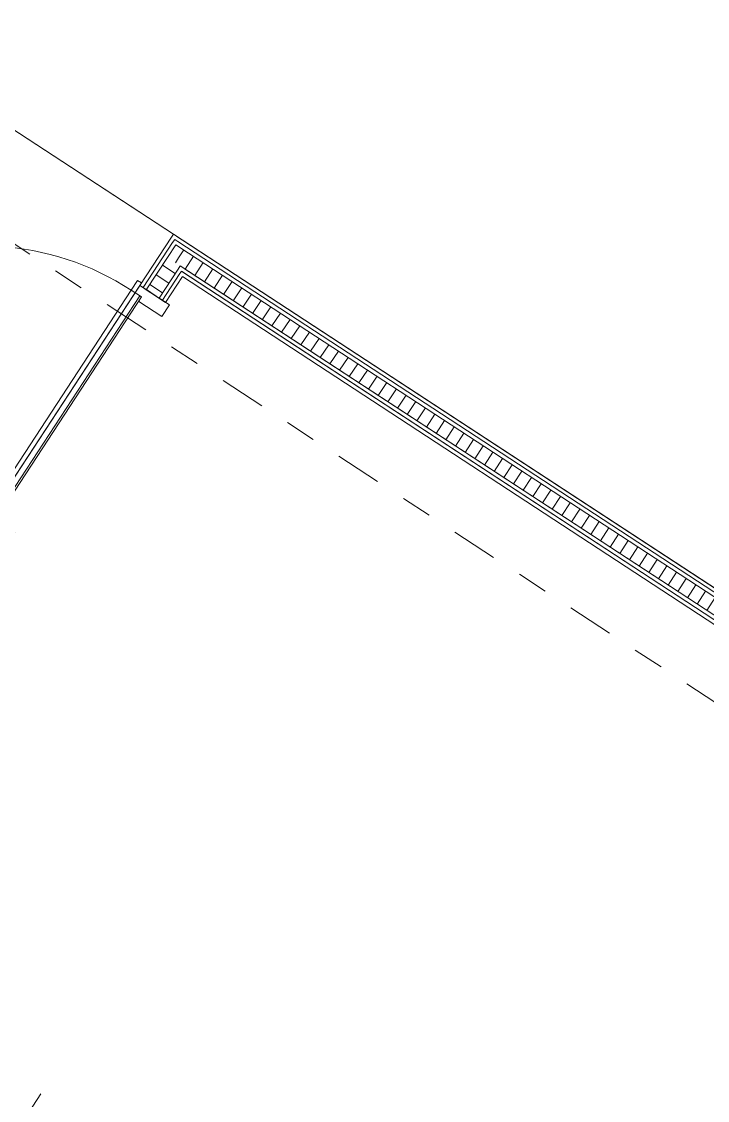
# Model space of a CAD drawing. Header units: metres. Extents: x 2696278.3 to 2696314, y 1245153.2 to 1245192.4.
# Drawn here: x 2696300.449 to 2696302.676, y 1245170.835 to 1245174.34 of the extents above; entities that cross this region are included whole.
import ezdxf

# ---------------------------------------------------------------- set-up
doc = ezdxf.new("R2010")
doc.units = ezdxf.units.M
doc.set_wipeout_variables(frame=1)
for name, pattern in [('000_hbf_Strichpunkt 3_1_1mm Achsen', [0.25, 0.15, -0.05, 0, -0.05]), ('Strichpunkt 3_1_1mm Achsen', [5, 3, -1, 0, -1]), ('Wipeout_Contour', [10000, 0, -10000])]:
    doc.linetypes.add(name, pattern=pattern)
for name, color, linetype in [('010 Türen', 7, 'Continuous'), ('0_C22_Innenwandkonstruktion.3D', 7, 'Continuous'), ('0_C22_Innenwandkonstruktion.3D Bauteilschraffuren', 7, 'Continuous'), ('0_C22_Innenwandkonstruktion.3D Schichttrennlinien', 7, 'Continuous'), ('0_G20_Bodenbelag.3D', 7, 'Continuous'), ('1_M01_Achsen.V', 7, 'Continuous'), ('1_R01_Raumstempel.V Kontur', 7, 'Continuous')]:
    doc.layers.add(name, color=color, linetype=linetype)
pattern_1 = [(56.8, (2696295.289407, 1245171.756836), (-0.03137866, 0.02053362), [])]

msp = doc.modelspace()

# ---------------------------------------------------------------- linework, layer by layer
at = {"color": 253, "linetype": 'Strichpunkt 3_1_1mm Achsen', "lineweight": 13, "true_color": 0xacacac}
msp.add_line((2696300.5117, 1245170.8564), (2696300.4289, 1245170.7299), dxfattribs=at)
at = {"layer": '010 Türen', "color": 7, "linetype": 'Continuous', "lineweight": 13}
msp.add_line((2696300.3213, 1245172.7277), (2696300.8054, 1245173.4674), dxfattribs=at)
msp.add_arc((2696300.3213, 1245172.7277), 0.884, 56.8, 86.8, dxfattribs=at)
at = {"layer": '0_G20_Bodenbelag.3D', "color": 255, "linetype": 'Wipeout_Contour', "lineweight": 18, "flags": 128}
for points in [[(2696306.9568, 1245182.4659), (2696310.5046, 1245180.1441), (2696308.6868, 1245177.3662), (2696305.1389, 1245179.6879), (2696303.6878, 1245177.4705), (2696303.1731, 1245176.6839), (2696303.1293, 1245176.617), (2696304.9869, 1245175.4014), (2696302.9719, 1245172.3221), (2696300.9428, 1245173.6499), (2696300.8825, 1245173.5579), (2696300.3678, 1245172.7713), (2696299.4972, 1245171.4409), (2696298.9491, 1245171.7995), (2696299.305, 1245172.3434), (2696297.757, 1245173.3564), (2696298.6974, 1245174.7935), (2696299.3668, 1245174.3555), (2696302.6974, 1245179.4451), (2696301.254, 1245180.3896), (2696303.9151, 1245184.4563)], [(2696300.3432, 1245172.7337), (2696300.4268, 1245172.6789), (2696299.3207, 1245170.9886), (2696302.9565, 1245168.6094), (2696304.6074, 1245171.1323), (2696300.9717, 1245173.5115), (2696300.9416, 1245173.4655), (2696300.8579, 1245173.5202)]]:
    msp.add_lwpolyline(points, close=True, dxfattribs=at)
at = {"layer": '1_R01_Raumstempel.V Kontur', "color": 21, "linetype": 'Continuous', "lineweight": 0, "true_color": 0xffa8a8, "flags": 128}
for points in [[(2696299.9615, 1245175.2661), (2696299.9624, 1245175.2655), (2696299.5161, 1245174.5835), (2696302.9653, 1245172.3265), (2696304.9803, 1245175.4057), (2696303.1293, 1245176.617), (2696303.195, 1245176.7174), (2696303.5998, 1245177.336), (2696302.0007, 1245178.3823)], [(2696297.8118, 1245173.4401), (2696297.757, 1245173.3564), (2696299.305, 1245172.3434), (2696298.9491, 1245171.7995), (2696299.4972, 1245171.4409), (2696300.9428, 1245173.6499), (2696299.5161, 1245174.5835), (2696299.3668, 1245174.3555), (2696298.6974, 1245174.7935)], [(2696300.4022, 1245172.6413), (2696299.3208, 1245170.9886), (2696302.0444, 1245169.2063), (2696301.9897, 1245169.1226), (2696302.7762, 1245168.6079), (2696302.8309, 1245168.6915), (2696302.9564, 1245168.6094), (2696304.6074, 1245171.1323), (2696300.9717, 1245173.5115), (2696300.9169, 1245173.4278), (2696300.8332, 1245173.4826), (2696300.3185, 1245172.696)]]:
    msp.add_lwpolyline(points, close=True, dxfattribs=at)

# ---------------------------------------------------------------- next in the draw order: wipeouts: each hides what was drawn before it
at = {"color": 254, "linetype": 'Wipeout_Contour', "lineweight": 0, "ltscale": 23.693807}
msp.add_wipeout([(2696300.9717, 1245173.5115), (2696300.9612, 1245173.5183), (2696300.9065, 1245173.4347), (2696300.9169, 1245173.4278)], dxfattribs=at).dxf.layer = '0_C22_Innenwandkonstruktion.3D Bauteilschraffuren'

# ---------------------------------------------------------------- next in the draw order: wipeouts: each hides what was drawn before it
at = {"color": 254, "linetype": 'Wipeout_Contour', "lineweight": 0, "ltscale": 23.680077}
msp.add_wipeout([(2696300.9576, 1245173.5357), (2696300.896, 1245173.4415), (2696300.9065, 1245173.4347), (2696300.9681, 1245173.5288)], dxfattribs=at).dxf.layer = '0_C22_Innenwandkonstruktion.3D Bauteilschraffuren'

# ---------------------------------------------------------------- next in the draw order: linework, layer by layer
at = {"layer": '010 Türen', "color": 7, "linetype": 'Continuous', "lineweight": 13}
msp.add_line((2696300.9295, 1245173.4196), (2696300.9048, 1245173.382), dxfattribs=at)

# ---------------------------------------------------------------- next in the draw order: wipeouts: each hides what was drawn before it
at = {"color": 254, "linetype": 'Wipeout_Contour', "lineweight": 0, "ltscale": 23.60055}
msp.add_wipeout([(2696300.9359, 1245173.6395), (2696300.8332, 1245173.4826), (2696300.8437, 1245173.4757), (2696300.9464, 1245173.6326)], dxfattribs=at).dxf.layer = '0_C22_Innenwandkonstruktion.3D Bauteilschraffuren'

# ---------------------------------------------------------------- next in the draw order: linework, layer by layer
at = {"layer": '010 Türen', "color": 7, "linetype": 'Continuous', "lineweight": 13}
msp.add_line((2696300.8054, 1245173.4674), (2696300.8262, 1245173.4992), dxfattribs=at)

# ---------------------------------------------------------------- next in the draw order: wipeouts: each hides what was drawn before it
at = {"color": 254, "linetype": 'Wipeout_Contour', "lineweight": 0, "ltscale": 23.613464}
msp.add_wipeout([(2696300.9395, 1245173.6222), (2696300.8437, 1245173.4757), (2696300.8542, 1245173.4689), (2696300.95, 1245173.6153)], dxfattribs=at).dxf.layer = '0_C22_Innenwandkonstruktion.3D Bauteilschraffuren'

# ---------------------------------------------------------------- next in the draw order: linework, layer by layer
at = {"layer": '0_C22_Innenwandkonstruktion.3D Schichttrennlinien', "color": 7, "linetype": 'Continuous', "lineweight": 5}
msp.add_line((2696300.9464, 1245173.6326), (2696300.9395, 1245173.6222), dxfattribs=at)

# ---------------------------------------------------------------- next in the draw order: wipeouts: each hides what was drawn before it
at = {"color": 254, "linetype": 'Wipeout_Contour', "lineweight": 0, "ltscale": 23.61588}
msp.add_wipeout([(2696300.9226, 1245173.5735), (2696300.8542, 1245173.4689), (2696300.896, 1245173.4415), (2696300.9645, 1245173.5461)], dxfattribs=at).dxf.layer = '0_C22_Innenwandkonstruktion.3D Bauteilschraffuren'

# ---------------------------------------------------------------- next in the draw order: hatches: boundary and pattern name
at = {"layer": '0_C22_Innenwandkonstruktion.3D Bauteilschraffuren', "linetype": 'Continuous', "lineweight": 0, "true_color": 0x000000}
h = msp.add_hatch(dxfattribs=at)
h.set_pattern_fill('DÄMMSTOFF__ALLGEMEIN_VER_31', color=18, angle=-33.2, style=0, pattern_type=2)
h.set_pattern_definition([(146.8, (2696295.289407, 1245171.756836), (0.02053362, 0.03137866), [])])
h.paths.add_polyline_path([(2696300.9226, 1245173.5735), (2696300.8542, 1245173.4689), (2696300.896, 1245173.4415), (2696300.9645, 1245173.5461)])
at = {"layer": '0_C22_Innenwandkonstruktion.3D Bauteilschraffuren', "linetype": 'Continuous', "lineweight": 0, "true_color": 0xffffff}
h = msp.add_hatch(dxfattribs=at)
h.set_pattern_fill('DÄMMSTOFF__ALLGEMEIN_VER_31', angle=-33.2, style=0, pattern_type=2)
h.set_pattern_definition(pattern_1)
h.paths.add_polyline_path([(2696300.3548, 1245172.7058), (2696300.8388, 1245173.4455), (2696300.8054, 1245173.4674), (2696300.3213, 1245172.7277)])

# ---------------------------------------------------------------- next in the draw order: linework, layer by layer
at = {"layer": '010 Türen', "color": 7, "linetype": 'Continuous', "lineweight": 13}
for p, q in [((2696300.8262, 1245173.4992), (2696300.8387, 1245173.4909)), ((2696300.8387, 1245173.4909), (2696300.8332, 1245173.4826)), ((2696300.8332, 1245173.4826), (2696300.9295, 1245173.4196)), ((2696300.8332, 1245173.4826), (2696300.8437, 1245173.4757)), ((2696300.8332, 1245173.4826), (2696300.8437, 1245173.4757)), ((2696300.8437, 1245173.4757), (2696300.8542, 1245173.4689)), ((2696300.8437, 1245173.4757), (2696300.8542, 1245173.4689)), ((2696300.8388, 1245173.4455), (2696300.3548, 1245172.7058)), ((2696300.8388, 1245173.4455), (2696300.8054, 1245173.4674)), ((2696300.8054, 1245173.4674), (2696300.8388, 1245173.4455)), ((2696300.8295, 1245173.4312), (2696300.8388, 1245173.4455)), ((2696300.8542, 1245173.4689), (2696300.896, 1245173.4415)), ((2696300.8542, 1245173.4689), (2696300.896, 1245173.4415)), ((2696300.896, 1245173.4415), (2696300.9065, 1245173.4347)), ((2696300.896, 1245173.4415), (2696300.9065, 1245173.4347)), ((2696300.9048, 1245173.382), (2696300.8295, 1245173.4312)), ((2696300.9065, 1245173.4347), (2696300.9169, 1245173.4278)), ((2696300.9065, 1245173.4347), (2696300.9169, 1245173.4278))]:
    msp.add_line(p, q, dxfattribs=at)
at = {"layer": '0_C22_Innenwandkonstruktion.3D', "color": 7, "linetype": 'Continuous', "lineweight": 13}
for p, q in [((2696300.8332, 1245173.4826), (2696300.8437, 1245173.4757)), ((2696300.8437, 1245173.4757), (2696300.8542, 1245173.4689)), ((2696300.8542, 1245173.4689), (2696300.896, 1245173.4415)), ((2696300.896, 1245173.4415), (2696300.9065, 1245173.4347)), ((2696300.9065, 1245173.4347), (2696300.9169, 1245173.4278))]:
    msp.add_line(p, q, dxfattribs=at)
at = {"layer": '0_C22_Innenwandkonstruktion.3D', "color": 7, "linetype": 'Continuous', "lineweight": 13, "flags": 128}
for points in [[(2696300.9359, 1245173.6395), (2696300.8332, 1245173.4826)], [(2696300.9169, 1245173.4278), (2696300.9717, 1245173.5115)]]:
    msp.add_lwpolyline(points, dxfattribs=at)
at = {"layer": '0_C22_Innenwandkonstruktion.3D Schichttrennlinien', "color": 7, "linetype": 'Continuous', "lineweight": 5}
for p, q in [((2696300.9395, 1245173.6222), (2696300.8437, 1245173.4757)), ((2696300.95, 1245173.6153), (2696300.9226, 1245173.5735)), ((2696300.9226, 1245173.5735), (2696300.8542, 1245173.4689)), ((2696300.9645, 1245173.5461), (2696300.9576, 1245173.5357)), ((2696300.896, 1245173.4415), (2696300.9576, 1245173.5357)), ((2696300.9065, 1245173.4347), (2696300.9612, 1245173.5183)), ((2696300.9681, 1245173.5288), (2696300.9612, 1245173.5183))]:
    msp.add_line(p, q, dxfattribs=at)

# ---------------------------------------------------------------- next in the draw order: wipeouts: each hides what was drawn before it
at = {"color": 254, "linetype": 'Wipeout_Contour', "lineweight": 0, "ltscale": 17.834232}
msp.add_wipeout([(2696300.9428, 1245173.6499), (2696300.9359, 1245173.6395), (2696300.9464, 1245173.6326)], dxfattribs=at).dxf.layer = '0_C22_Innenwandkonstruktion.3D Bauteilschraffuren'
at = {"color": 254, "linetype": 'Wipeout_Contour', "lineweight": 0, "ltscale": 17.809477}
msp.add_wipeout([(2696300.9681, 1245173.5288), (2696300.9612, 1245173.5183), (2696300.9717, 1245173.5115)], dxfattribs=at).dxf.layer = '0_C22_Innenwandkonstruktion.3D Bauteilschraffuren'

# ---------------------------------------------------------------- next in the draw order: wipeouts: each hides what was drawn before it
at = {"color": 254, "linetype": 'Wipeout_Contour', "lineweight": 0, "ltscale": 17.830222}
msp.add_wipeout([(2696300.9464, 1245173.6326), (2696300.9395, 1245173.6222), (2696300.95, 1245173.6153)], dxfattribs=at).dxf.layer = '0_C22_Innenwandkonstruktion.3D Bauteilschraffuren'
at = {"color": 254, "linetype": 'Wipeout_Contour', "lineweight": 0, "ltscale": 17.812539}
msp.add_wipeout([(2696300.9645, 1245173.5461), (2696300.9576, 1245173.5357), (2696300.9681, 1245173.5288)], dxfattribs=at).dxf.layer = '0_C22_Innenwandkonstruktion.3D Bauteilschraffuren'

# ---------------------------------------------------------------- next in the draw order: wipeouts: each hides what was drawn before it
at = {"color": 254, "linetype": 'Wipeout_Contour', "lineweight": 0, "ltscale": 17.791891}
msp.add_wipeout([(2696300.95, 1245173.6153), (2696300.9226, 1245173.5735), (2696300.9645, 1245173.5461)], dxfattribs=at).dxf.layer = '0_C22_Innenwandkonstruktion.3D Bauteilschraffuren'

# ---------------------------------------------------------------- next in the draw order: hatches: boundary and pattern name
at = {"layer": '0_C22_Innenwandkonstruktion.3D Bauteilschraffuren', "linetype": 'Continuous', "lineweight": 0, "true_color": 0x000000}
h = msp.add_hatch(dxfattribs=at)
h.set_pattern_fill('DÄMMSTOFF__ALLGEMEIN_VER_31', color=18, angle=-33.2, style=0, pattern_type=2)
h.set_pattern_definition(pattern_1)
h.paths.add_polyline_path([(2696300.95, 1245173.6153), (2696300.9226, 1245173.5735), (2696300.9645, 1245173.5461)])

# ---------------------------------------------------------------- next in the draw order: wipeouts: each hides what was drawn before it
at = {"color": 254, "linetype": 'Wipeout_Contour', "lineweight": 0, "ltscale": 18.014002}
msp.add_wipeout([(2696300.9532, 1245173.6431), (2696300.9428, 1245173.6499), (2696300.9464, 1245173.6326)], dxfattribs=at).dxf.layer = '0_C22_Innenwandkonstruktion.3D Bauteilschraffuren'
at = {"color": 254, "linetype": 'Wipeout_Contour', "lineweight": 0, "ltscale": 17.960402}
msp.add_wipeout([(2696300.9785, 1245173.522), (2696300.9681, 1245173.5288), (2696300.9717, 1245173.5115)], dxfattribs=at).dxf.layer = '0_C22_Innenwandkonstruktion.3D Bauteilschraffuren'

# ---------------------------------------------------------------- next in the draw order: wipeouts: each hides what was drawn before it
at = {"color": 254, "linetype": 'Wipeout_Contour', "lineweight": 0, "ltscale": 27.088448}
msp.add_wipeout([(2696300.9717, 1245173.5115), (2696302.9105, 1245172.2428), (2696302.9173, 1245172.2533), (2696300.9785, 1245173.522)], dxfattribs=at).dxf.layer = '0_C22_Innenwandkonstruktion.3D Bauteilschraffuren'

# ---------------------------------------------------------------- next in the draw order: wipeouts: each hides what was drawn before it
at = {"color": 254, "linetype": 'Wipeout_Contour', "lineweight": 0, "ltscale": 17.967596}
msp.add_wipeout([(2696300.9749, 1245173.5393), (2696300.9645, 1245173.5461), (2696300.9681, 1245173.5288)], dxfattribs=at).dxf.layer = '0_C22_Innenwandkonstruktion.3D Bauteilschraffuren'

# ---------------------------------------------------------------- next in the draw order: wipeouts: each hides what was drawn before it
at = {"color": 254, "linetype": 'Wipeout_Contour', "lineweight": 0, "ltscale": 27.105981}
msp.add_wipeout([(2696300.9681, 1245173.5288), (2696302.9173, 1245172.2533), (2696302.9242, 1245172.2637), (2696300.9749, 1245173.5393)], dxfattribs=at).dxf.layer = '0_C22_Innenwandkonstruktion.3D Bauteilschraffuren'

# ---------------------------------------------------------------- next in the draw order: wipeouts: each hides what was drawn before it
at = {"color": 254, "linetype": 'Wipeout_Contour', "lineweight": 0, "ltscale": 27.213994}
msp.add_wipeout([(2696300.9532, 1245173.6431), (2696300.9464, 1245173.6326), (2696302.9584, 1245172.316), (2696302.9652, 1245172.3265)], dxfattribs=at).dxf.layer = '0_C22_Innenwandkonstruktion.3D Bauteilschraffuren'

# ---------------------------------------------------------------- next in the draw order: wipeouts: each hides what was drawn before it
at = {"color": 254, "linetype": 'Wipeout_Contour', "lineweight": 0, "ltscale": 18.005883}
msp.add_wipeout([(2696300.9568, 1245173.6258), (2696300.9464, 1245173.6326), (2696300.95, 1245173.6153)], dxfattribs=at).dxf.layer = '0_C22_Innenwandkonstruktion.3D Bauteilschraffuren'

# ---------------------------------------------------------------- next in the draw order: wipeouts: each hides what was drawn before it
at = {"color": 254, "linetype": 'Wipeout_Contour', "lineweight": 0, "ltscale": 27.195658}
msp.add_wipeout([(2696300.9568, 1245173.6258), (2696300.95, 1245173.6153), (2696302.9515, 1245172.3056), (2696302.9584, 1245172.316)], dxfattribs=at).dxf.layer = '0_C22_Innenwandkonstruktion.3D Bauteilschraffuren'

# ---------------------------------------------------------------- next in the draw order: linework, layer by layer
at = {"layer": '0_C22_Innenwandkonstruktion.3D', "color": 7, "linetype": 'Continuous', "lineweight": 13, "flags": 128}
msp.add_lwpolyline([(2696300.9428, 1245173.6499), (2696300.9359, 1245173.6395)], dxfattribs=at)

# ---------------------------------------------------------------- next in the draw order: wipeouts: each hides what was drawn before it
at = {"color": 254, "linetype": 'Wipeout_Contour', "lineweight": 0, "ltscale": 18.010197}
msp.add_wipeout([(2696300.9918, 1245173.5879), (2696300.95, 1245173.6153), (2696300.9645, 1245173.5461)], dxfattribs=at).dxf.layer = '0_C22_Innenwandkonstruktion.3D Bauteilschraffuren'

# ---------------------------------------------------------------- next in the draw order: hatches: boundary and pattern name
at = {"layer": '0_C22_Innenwandkonstruktion.3D Bauteilschraffuren', "linetype": 'Continuous', "lineweight": 0, "true_color": 0x000000}
h = msp.add_hatch(dxfattribs=at)
h.set_pattern_fill('DÄMMSTOFF__ALLGEMEIN_VER_31', color=18, angle=-33.2, style=0, pattern_type=2)
h.set_pattern_definition(pattern_1)
h.paths.add_polyline_path([(2696300.9918, 1245173.5879), (2696300.95, 1245173.6153), (2696300.9645, 1245173.5461)])

# ---------------------------------------------------------------- next in the draw order: linework, layer by layer
at = {"layer": '0_C22_Innenwandkonstruktion.3D Schichttrennlinien', "color": 7, "linetype": 'Continuous', "lineweight": 5}
for p, q in [((2696300.9464, 1245173.6326), (2696300.9395, 1245173.6222)), ((2696300.9568, 1245173.6258), (2696300.9464, 1245173.6326))]:
    msp.add_line(p, q, dxfattribs=at)

# ---------------------------------------------------------------- next in the draw order: wipeouts: each hides what was drawn before it
at = {"color": 254, "linetype": 'Wipeout_Contour', "lineweight": 0, "ltscale": 27.172738}
msp.add_wipeout([(2696300.9918, 1245173.5879), (2696300.9645, 1245173.5461), (2696302.9242, 1245172.2637), (2696302.9515, 1245172.3056)], dxfattribs=at).dxf.layer = '0_C22_Innenwandkonstruktion.3D Bauteilschraffuren'

# ---------------------------------------------------------------- next in the draw order: hatches: boundary and pattern name
at = {"layer": '0_C22_Innenwandkonstruktion.3D Bauteilschraffuren', "linetype": 'Continuous', "lineweight": 0, "true_color": 0x000000}
h = msp.add_hatch(dxfattribs=at)
h.set_pattern_fill('DÄMMSTOFF__ALLGEMEIN_VER_31', color=18, angle=-33.2, style=0, pattern_type=2)
h.set_pattern_definition(pattern_1)
h.paths.add_polyline_path([(2696300.9918, 1245173.5879), (2696300.9645, 1245173.5461), (2696302.9242, 1245172.2637), (2696302.9515, 1245172.3056)])

# ---------------------------------------------------------------- next in the draw order: linework, layer by layer
at = {"layer": '0_C22_Innenwandkonstruktion.3D', "color": 7, "linetype": 'Continuous', "lineweight": 13, "flags": 128}
for points in [[(2696302.9652, 1245172.3265), (2696300.9428, 1245173.6499)], [(2696300.9717, 1245173.5115), (2696302.9105, 1245172.2428)]]:
    msp.add_lwpolyline(points, dxfattribs=at)
at = {"layer": '0_C22_Innenwandkonstruktion.3D Schichttrennlinien', "color": 7, "linetype": 'Continuous', "lineweight": 5}
for p, q in [((2696300.95, 1245173.6153), (2696300.9226, 1245173.5735)), ((2696300.9918, 1245173.5879), (2696300.95, 1245173.6153)), ((2696302.9584, 1245172.316), (2696300.9568, 1245173.6258)), ((2696302.9515, 1245172.3056), (2696300.9918, 1245173.5879)), ((2696300.9645, 1245173.5461), (2696300.9576, 1245173.5357)), ((2696300.9645, 1245173.5461), (2696302.9242, 1245172.2637)), ((2696300.9681, 1245173.5288), (2696300.9612, 1245173.5183)), ((2696300.9681, 1245173.5288), (2696302.9173, 1245172.2533))]:
    msp.add_line(p, q, dxfattribs=at)
at = {"layer": '1_M01_Achsen.V', "color": 7, "linetype": '000_hbf_Strichpunkt 3_1_1mm Achsen', "lineweight": 13}
msp.add_line((2696305.7475, 1245170.1352), (2696289.849, 1245180.5389), dxfattribs=at)
msp.add_line((2696305.7475, 1245170.1352), (2696289.849, 1245180.5389), dxfattribs=at)

doc.saveas('drawing.dxf')
